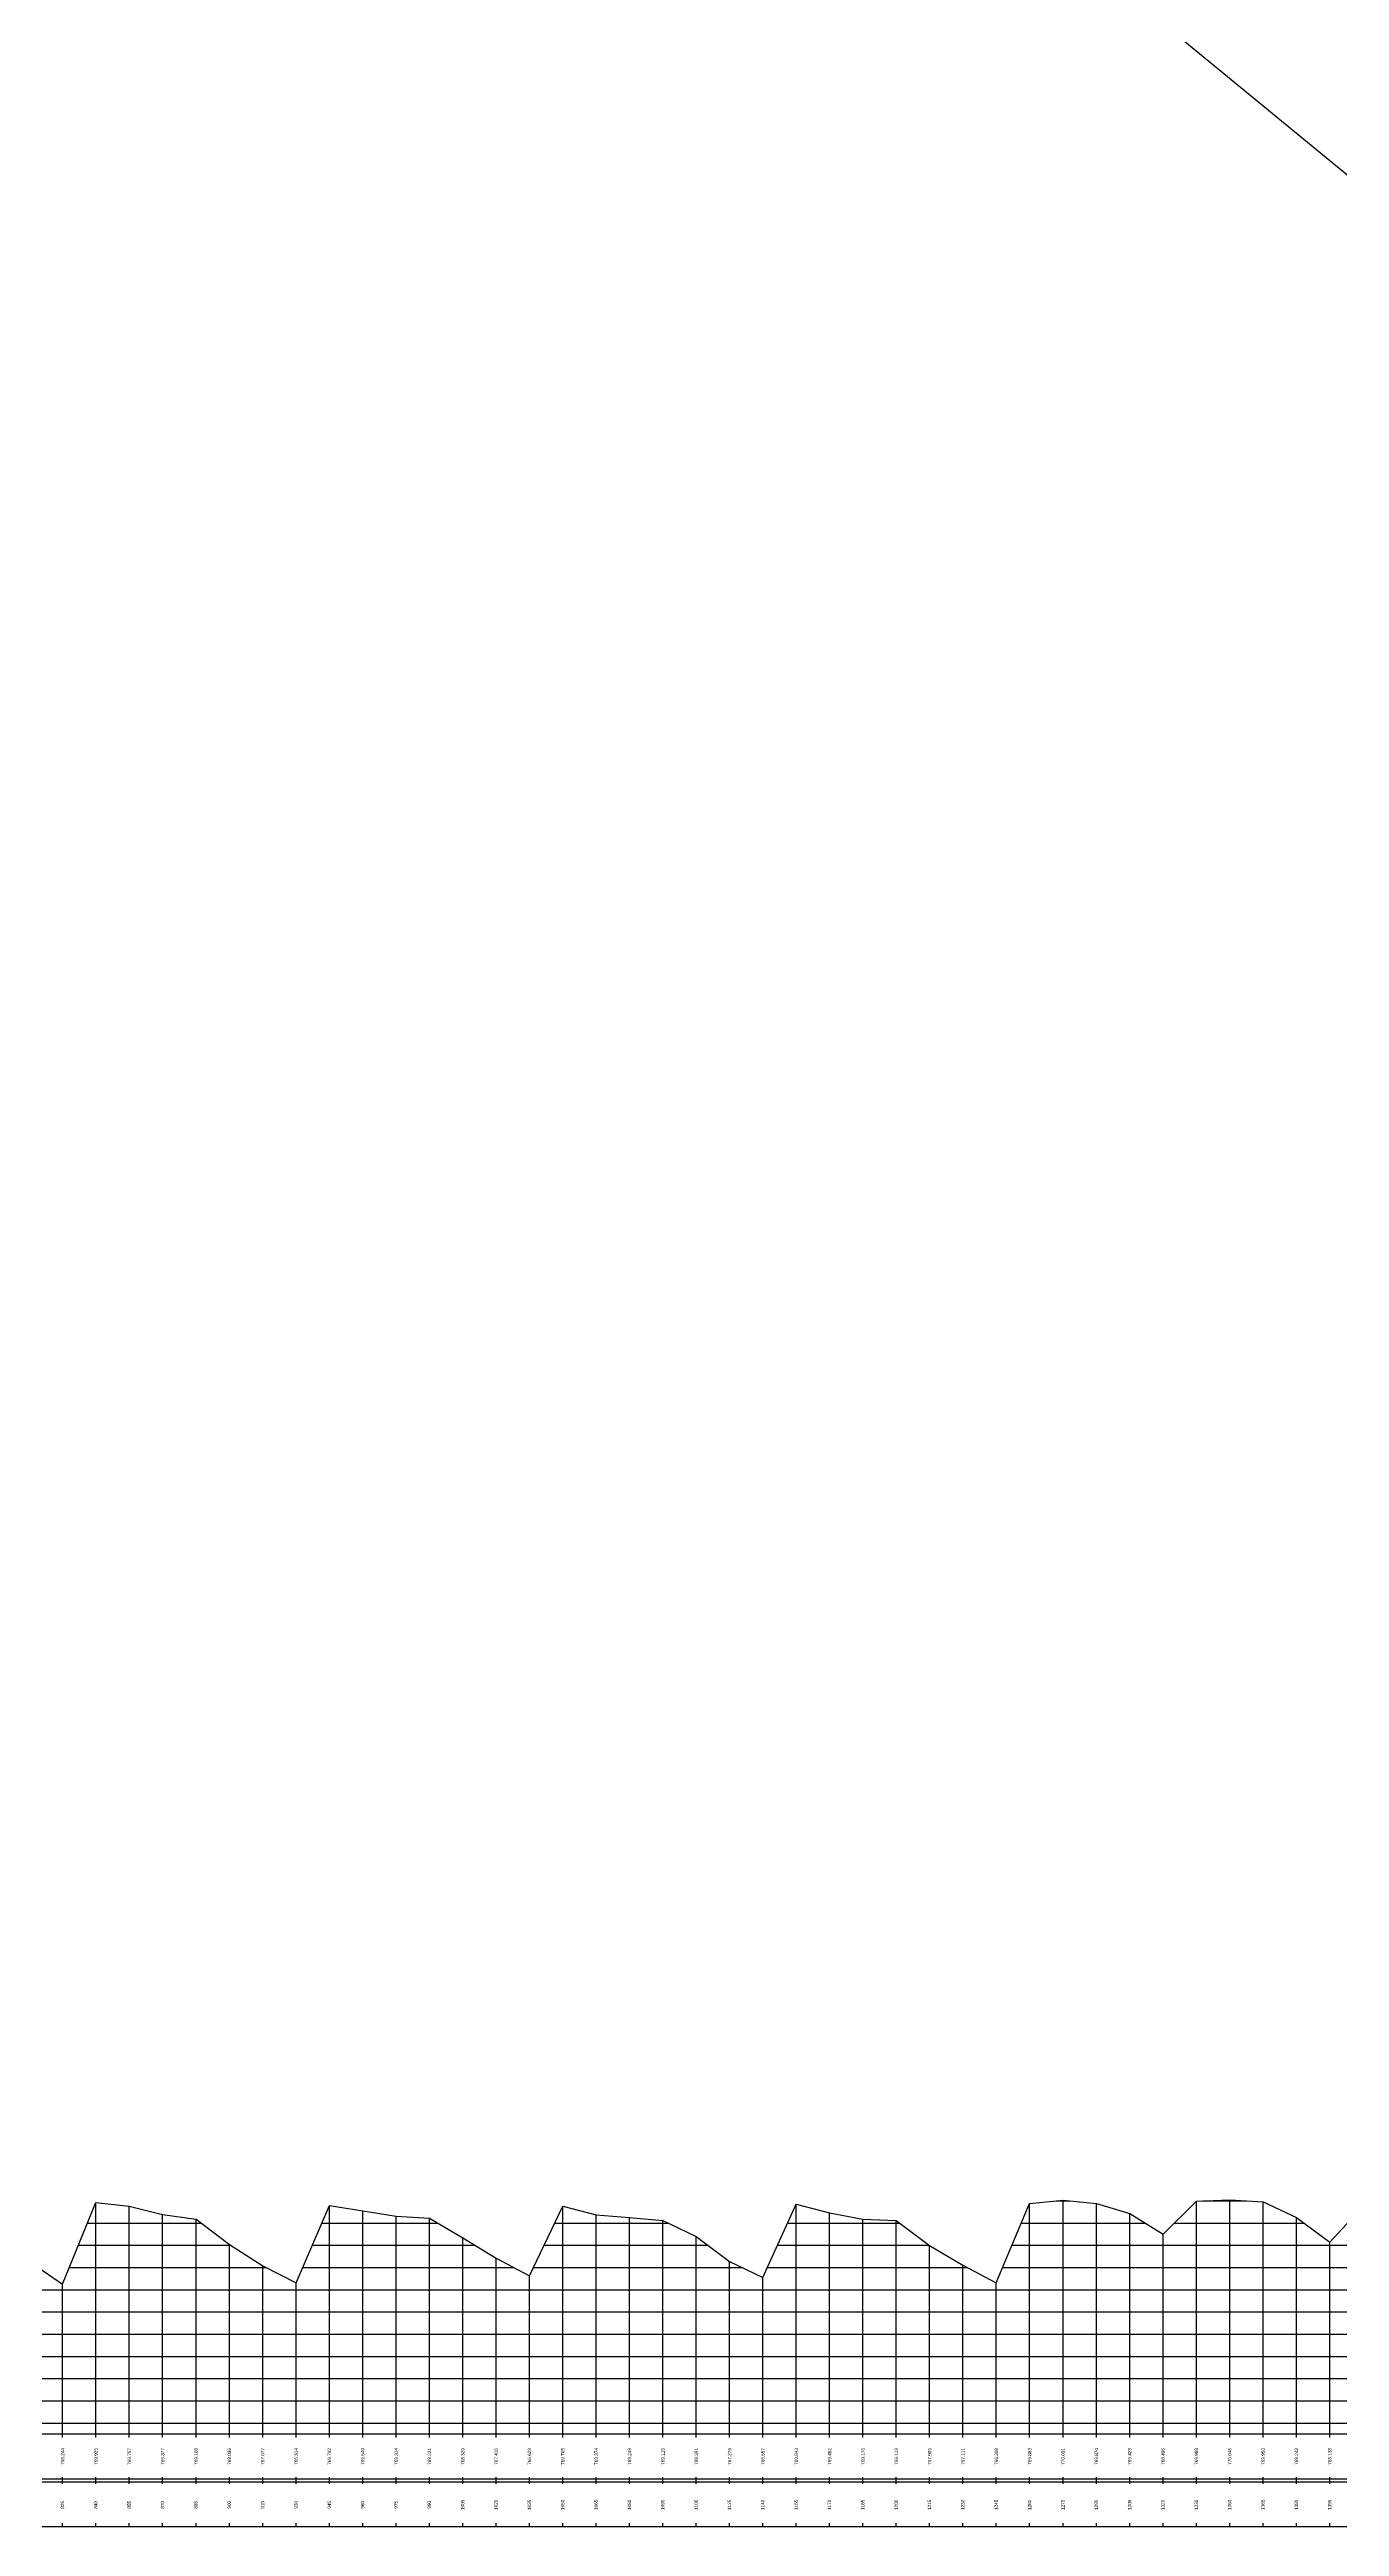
# Model space of a CAD drawing. Header units: millimetres. Extents: x 505 to 14020, y 627 to 6964.
# Drawn here: x 2294 to 2875, y 740 to 1855 of the extents above; entities that cross this region are included whole.
import ezdxf
from ezdxf.enums import TextEntityAlignment as Align

# ---------------------------------------------------------------- set-up
doc = ezdxf.new("R2010")
doc.units = ezdxf.units.MM
for name, color, linetype in [('Boundary', 6, 'Continuous'), ('GL', 3, 'Continuous'), ('TitleBox', 7, 'Continuous')]:
    doc.layers.add(name, color=color, linetype=linetype)
doc.styles.get("Standard").update_dxf_attribs({"font": 'arial.ttf'})

msp = doc.modelspace()

# ---------------------------------------------------------------- linework, layer by layer
for p, q in [((2315.247, 783.25), (2315.247, 886)), ((2315.247, 783.25), (2315.247, 884.94)), ((2315.247, 783.25), (2315.247, 884.94)), ((2315.247, 783.25), (2315.247, 884.94)), ((2315.247, 783.25), (2315.247, 884.94)), ((2315.247, 783.25), (2315.247, 884.94)), ((2315.247, 783.25), (2315.247, 884.94)), ((2315.247, 783.25), (2315.247, 884.94)), ((2315.247, 783.25), (2315.247, 884.94)), ((2315.247, 783.25), (2315.247, 884.94)), ((2315.247, 783.25), (2315.247, 884.94)), ((2315.247, 783.25), (2315.247, 884.94)), ((2315.247, 783.25), (2315.247, 884.94)), ((2330.247, 783.25), (2330.247, 884.32)), ((2330.247, 783.25), (2330.247, 884.32)), ((2330.247, 783.25), (2330.247, 884.32)), ((2330.247, 783.25), (2330.247, 884.32)), ((2330.247, 783.25), (2330.247, 884.32)), ((2330.247, 783.25), (2330.247, 884.32)), ((2330.247, 783.25), (2330.247, 884.32)), ((2330.247, 783.25), (2330.247, 884.32)), ((2330.247, 783.25), (2330.247, 884.32)), ((2330.247, 783.25), (2330.247, 884.32)), ((2330.247, 783.25), (2330.247, 884.32)), ((2330.247, 783.25), (2330.247, 884.32)), ((2330.247, 783.25), (2330.247, 884.32)), ((2345.247, 783.25), (2345.247, 880.52)), ((2345.247, 783.25), (2345.247, 880.52)), ((2345.247, 783.25), (2345.247, 880.52)), ((2345.247, 783.25), (2345.247, 880.52)), ((2345.247, 783.25), (2345.247, 880.52)), ((2345.247, 783.25), (2345.247, 880.52)), ((2345.247, 783.25), (2345.247, 880.52)), ((2345.247, 783.25), (2345.247, 880.52)), ((2345.247, 783.25), (2345.247, 880.52)), ((2345.247, 783.25), (2345.247, 880.52)), ((2345.247, 783.25), (2345.247, 880.52)), ((2345.247, 783.25), (2345.247, 880.52)), ((2345.247, 783.25), (2345.247, 880.52)), ((2420.247, 783.25), (2420.247, 884.67)), ((2420.247, 783.25), (2420.247, 884.67)), ((2420.247, 783.25), (2420.247, 884.67)), ((2420.247, 783.25), (2420.247, 884.67)), ((2420.247, 783.25), (2420.247, 884.67)), ((2420.247, 783.25), (2420.247, 884.67)), ((2420.247, 783.25), (2420.247, 884.67)), ((2420.247, 783.25), (2420.247, 884.67)), ((2420.247, 783.25), (2420.247, 884.67)), ((2420.247, 783.25), (2420.247, 884.67)), ((2420.247, 783.25), (2420.247, 884.67)), ((2420.247, 783.25), (2420.247, 884.67)), ((2420.247, 783.25), (2420.247, 884.67)), ((2435.247, 783.25), (2435.247, 882.24)), ((2435.247, 783.25), (2435.247, 882.24)), ((2435.247, 783.25), (2435.247, 882.24)), ((2435.247, 783.25), (2435.247, 882.24)), ((2435.247, 783.25), (2435.247, 882.24)), ((2435.247, 783.25), (2435.247, 882.24)), ((2435.247, 783.25), (2435.247, 882.24)), ((2435.247, 783.25), (2435.247, 882.24)), ((2435.247, 783.25), (2435.247, 882.24)), ((2435.247, 783.25), (2435.247, 882.24)), ((2435.247, 783.25), (2435.247, 882.24)), ((2435.247, 783.25), (2435.247, 882.24)), ((2435.247, 783.25), (2435.247, 882.24)), ((2525.247, 783.25), (2525.247, 884.4)), ((2525.247, 783.25), (2525.247, 884.4)), ((2525.247, 783.25), (2525.247, 884.4)), ((2525.247, 783.25), (2525.247, 884.4)), ((2525.247, 783.25), (2525.247, 884.4)), ((2525.247, 783.25), (2525.247, 884.4)), ((2525.247, 783.25), (2525.247, 884.4)), ((2525.247, 783.25), (2525.247, 884.4)), ((2525.247, 783.25), (2525.247, 884.4)), ((2525.247, 783.25), (2525.247, 884.4)), ((2525.247, 783.25), (2525.247, 884.4)), ((2525.247, 783.25), (2525.247, 884.4)), ((2525.247, 783.25), (2525.247, 884.4)), ((2540.247, 783.25), (2540.247, 880.49)), ((2540.247, 783.25), (2540.247, 880.49)), ((2540.247, 783.25), (2540.247, 880.49)), ((2540.247, 783.25), (2540.247, 880.49)), ((2540.247, 783.25), (2540.247, 880.49)), ((2540.247, 783.25), (2540.247, 880.49)), ((2540.247, 783.25), (2540.247, 880.49)), ((2540.247, 783.25), (2540.247, 880.49)), ((2540.247, 783.25), (2540.247, 880.49)), ((2540.247, 783.25), (2540.247, 880.49)), ((2540.247, 783.25), (2540.247, 880.49)), ((2540.247, 783.25), (2540.247, 880.49)), ((2540.247, 783.25), (2540.247, 880.49)), ((2630.247, 783.25), (2630.247, 885.18)), ((2630.247, 783.25), (2630.247, 884.94)), ((2630.247, 783.25), (2630.247, 884.94)), ((2630.247, 783.25), (2630.247, 884.94)), ((2630.247, 783.25), (2630.247, 884.94)), ((2630.247, 783.25), (2630.247, 884.94)), ((2630.247, 783.25), (2630.247, 884.94)), ((2630.247, 783.25), (2630.247, 884.94)), ((2630.247, 783.25), (2630.247, 884.94)), ((2630.247, 783.25), (2630.247, 884.94)), ((2630.247, 783.25), (2630.247, 884.94)), ((2630.247, 783.25), (2630.247, 884.94)), ((2630.247, 783.25), (2630.247, 884.94)), ((2645.247, 783.25), (2645.247, 881.27)), ((2645.247, 783.25), (2645.247, 881.27)), ((2645.247, 783.25), (2645.247, 881.27)), ((2645.247, 783.25), (2645.247, 881.27)), ((2645.247, 783.25), (2645.247, 881.27)), ((2645.247, 783.25), (2645.247, 881.27)), ((2645.247, 783.25), (2645.247, 881.27)), ((2645.247, 783.25), (2645.247, 881.27)), ((2645.247, 783.25), (2645.247, 881.27)), ((2645.247, 783.25), (2645.247, 881.27)), ((2645.247, 783.25), (2645.247, 881.27)), ((2645.247, 783.25), (2645.247, 881.27)), ((2645.247, 783.25), (2645.247, 881.27)), ((2735.247, 783.25), (2735.247, 885.58)), ((2735.247, 783.25), (2735.247, 884.94)), ((2735.247, 783.25), (2735.247, 884.94)), ((2735.247, 783.25), (2735.247, 884.94)), ((2735.247, 783.25), (2735.247, 884.94)), ((2735.247, 783.25), (2735.247, 884.94)), ((2735.247, 783.25), (2735.247, 884.94)), ((2735.247, 783.25), (2735.247, 884.94)), ((2735.247, 783.25), (2735.247, 884.94)), ((2735.247, 783.25), (2735.247, 884.94)), ((2735.247, 783.25), (2735.247, 884.94)), ((2735.247, 783.25), (2735.247, 884.94)), ((2735.247, 783.25), (2735.247, 884.94)), ((2747.104, 886.75), (2753.209, 886.75)), ((2750.247, 783.25), (2750.247, 887.06)), ((2750.247, 783.25), (2750.247, 887.06)), ((2750.247, 783.25), (2750.247, 887.06)), ((2750.247, 783.25), (2750.247, 887.06)), ((2750.247, 783.25), (2750.247, 887.06)), ((2750.247, 783.25), (2750.247, 887.06)), ((2750.247, 783.25), (2750.247, 887.06)), ((2750.247, 783.25), (2750.247, 887.06)), ((2750.247, 783.25), (2750.247, 887.06)), ((2750.247, 783.25), (2750.247, 887.06)), ((2750.247, 783.25), (2750.247, 887.06)), ((2750.247, 783.25), (2750.247, 887.06)), ((2750.247, 783.25), (2750.247, 887.06)), ((2765.247, 783.25), (2765.247, 885.49)), ((2765.247, 783.25), (2765.247, 885.49)), ((2765.247, 783.25), (2765.247, 885.49)), ((2765.247, 783.25), (2765.247, 885.49)), ((2765.247, 783.25), (2765.247, 885.49)), ((2765.247, 783.25), (2765.247, 885.49)), ((2765.247, 783.25), (2765.247, 885.49)), ((2765.247, 783.25), (2765.247, 885.49)), ((2765.247, 783.25), (2765.247, 885.49)), ((2765.247, 783.25), (2765.247, 885.49)), ((2765.247, 783.25), (2765.247, 885.49)), ((2765.247, 783.25), (2765.247, 885.49)), ((2765.247, 783.25), (2765.247, 885.49)), ((2780.247, 783.25), (2780.247, 880.98)), ((2780.247, 783.25), (2780.247, 880.98)), ((2780.247, 783.25), (2780.247, 880.98)), ((2780.247, 783.25), (2780.247, 880.98)), ((2780.247, 783.25), (2780.247, 880.98)), ((2780.247, 783.25), (2780.247, 880.98)), ((2780.247, 783.25), (2780.247, 880.98)), ((2780.247, 783.25), (2780.247, 880.98)), ((2780.247, 783.25), (2780.247, 880.98)), ((2780.247, 783.25), (2780.247, 880.98)), ((2780.247, 783.25), (2780.247, 880.98)), ((2780.247, 783.25), (2780.247, 880.98)), ((2780.247, 783.25), (2780.247, 880.98)), ((2810.247, 783.25), (2810.247, 886.64)), ((2810.247, 783.25), (2810.247, 886.64)), ((2810.247, 783.25), (2810.247, 886.64)), ((2810.247, 783.25), (2810.247, 886.64)), ((2810.247, 783.25), (2810.247, 886.64)), ((2810.247, 783.25), (2810.247, 886.64)), ((2810.247, 783.25), (2810.247, 886.64)), ((2810.247, 783.25), (2810.247, 886.64)), ((2810.247, 783.25), (2810.247, 886.64)), ((2810.247, 783.25), (2810.247, 886.64)), ((2810.247, 783.25), (2810.247, 886.64)), ((2810.247, 783.25), (2810.247, 886.64)), ((2810.247, 783.25), (2810.247, 886.64)), ((2813.137, 886.75), (2832.437, 886.75)), ((2825.247, 783.25), (2825.247, 887.21)), ((2825.247, 783.25), (2825.247, 887.21)), ((2825.247, 783.25), (2825.247, 887.21)), ((2825.247, 783.25), (2825.247, 887.21)), ((2825.247, 783.25), (2825.247, 887.21)), ((2825.247, 783.25), (2825.247, 887.21)), ((2825.247, 783.25), (2825.247, 887.21)), ((2825.247, 783.25), (2825.247, 887.21)), ((2825.247, 783.25), (2825.247, 887.21)), ((2825.247, 783.25), (2825.247, 887.21)), ((2825.247, 783.25), (2825.247, 887.21)), ((2825.247, 783.25), (2825.247, 887.21)), ((2825.247, 783.25), (2825.247, 887.21)), ((2840.247, 783.25), (2840.247, 886.25)), ((2840.247, 783.25), (2840.247, 886.25)), ((2840.247, 783.25), (2840.247, 886.25)), ((2840.247, 783.25), (2840.247, 886.25)), ((2840.247, 783.25), (2840.247, 886.25)), ((2840.247, 783.25), (2840.247, 886.25)), ((2840.247, 783.25), (2840.247, 886.25)), ((2840.247, 783.25), (2840.247, 886.25)), ((2840.247, 783.25), (2840.247, 886.25)), ((2840.247, 783.25), (2840.247, 886.25)), ((2840.247, 783.25), (2840.247, 886.25)), ((2840.247, 783.25), (2840.247, 886.25)), ((2840.247, 783.25), (2840.247, 886.25)), ((2311.477, 876.75), (2362.473, 876.75)), ((2360.247, 783.25), (2360.247, 878.431)), ((2360.247, 783.25), (2360.247, 878.431)), ((2360.247, 783.25), (2360.247, 878.431)), ((2360.247, 783.25), (2360.247, 878.431)), ((2360.247, 783.25), (2360.247, 878.431)), ((2360.247, 783.25), (2360.247, 878.431)), ((2360.247, 783.25), (2360.247, 878.431)), ((2360.247, 783.25), (2360.247, 878.431)), ((2360.247, 783.25), (2360.247, 878.431)), ((2360.247, 783.25), (2360.247, 878.431)), ((2360.247, 783.25), (2360.247, 878.431)), ((2360.247, 783.25), (2360.247, 878.431)), ((2360.247, 783.25), (2360.247, 878.431)), ((2416.831, 876.75), (2468.963, 876.75)), ((2450.247, 783.25), (2450.247, 879.89)), ((2450.247, 783.25), (2450.247, 879.89)), ((2450.247, 783.25), (2450.247, 879.89)), ((2450.247, 783.25), (2450.247, 879.89)), ((2450.247, 783.25), (2450.247, 879.89)), ((2450.247, 783.25), (2450.247, 879.89)), ((2450.247, 783.25), (2450.247, 879.89)), ((2450.247, 783.25), (2450.247, 879.89)), ((2450.247, 783.25), (2450.247, 879.89)), ((2450.247, 783.25), (2450.247, 879.89)), ((2450.247, 783.25), (2450.247, 879.89)), ((2450.247, 783.25), (2450.247, 879.89)), ((2450.247, 783.25), (2450.247, 879.89)), ((2465.247, 783.25), (2465.247, 878.96)), ((2465.247, 783.25), (2465.247, 878.96)), ((2465.247, 783.25), (2465.247, 878.96)), ((2465.247, 783.25), (2465.247, 878.96)), ((2465.247, 783.25), (2465.247, 878.96)), ((2465.247, 783.25), (2465.247, 878.96)), ((2465.247, 783.25), (2465.247, 878.96)), ((2465.247, 783.25), (2465.247, 878.96)), ((2465.247, 783.25), (2465.247, 878.96)), ((2465.247, 783.25), (2465.247, 878.96)), ((2465.247, 783.25), (2465.247, 878.96)), ((2465.247, 783.25), (2465.247, 878.96)), ((2465.247, 783.25), (2465.247, 878.96)), ((2480.247, 783.25), (2480.247, 870.04)), ((2480.247, 783.25), (2480.247, 870.04)), ((2480.247, 783.25), (2480.247, 870.04)), ((2480.247, 783.25), (2480.247, 870.04)), ((2480.247, 783.25), (2480.247, 870.04)), ((2480.247, 783.25), (2480.247, 870.04)), ((2480.247, 783.25), (2480.247, 870.04)), ((2480.247, 783.25), (2480.247, 870.04)), ((2480.247, 783.25), (2480.247, 870.04)), ((2480.247, 783.25), (2480.247, 870.04)), ((2480.247, 783.25), (2480.247, 870.04)), ((2480.247, 783.25), (2480.247, 870.04)), ((2480.247, 783.25), (2480.247, 870.04)), ((2521.589, 876.75), (2572.629, 876.75)), ((2555.247, 783.25), (2555.247, 879.24)), ((2555.247, 783.25), (2555.247, 879.24)), ((2555.247, 783.25), (2555.247, 879.24)), ((2555.247, 783.25), (2555.247, 879.24)), ((2555.247, 783.25), (2555.247, 879.24)), ((2555.247, 783.25), (2555.247, 879.24)), ((2555.247, 783.25), (2555.247, 879.24)), ((2555.247, 783.25), (2555.247, 879.24)), ((2555.247, 783.25), (2555.247, 879.24)), ((2555.247, 783.25), (2555.247, 879.24)), ((2555.247, 783.25), (2555.247, 879.24)), ((2555.247, 783.25), (2555.247, 879.24)), ((2555.247, 783.25), (2555.247, 879.24)), ((2570.247, 783.25), (2570.247, 877.9)), ((2570.247, 783.25), (2570.247, 877.9)), ((2570.247, 783.25), (2570.247, 877.9)), ((2570.247, 783.25), (2570.247, 877.9)), ((2570.247, 783.25), (2570.247, 877.9)), ((2570.247, 783.25), (2570.247, 877.9)), ((2570.247, 783.25), (2570.247, 877.9)), ((2570.247, 783.25), (2570.247, 877.9)), ((2570.247, 783.25), (2570.247, 877.9)), ((2570.247, 783.25), (2570.247, 877.9)), ((2570.247, 783.25), (2570.247, 877.9)), ((2570.247, 783.25), (2570.247, 877.9)), ((2570.247, 783.25), (2570.247, 877.9)), ((2585.247, 783.25), (2585.247, 870.66)), ((2585.247, 783.25), (2585.247, 870.66)), ((2585.247, 783.25), (2585.247, 870.66)), ((2585.247, 783.25), (2585.247, 870.66)), ((2585.247, 783.25), (2585.247, 870.66)), ((2585.247, 783.25), (2585.247, 870.66)), ((2585.247, 783.25), (2585.247, 870.66)), ((2585.247, 783.25), (2585.247, 870.66)), ((2585.247, 783.25), (2585.247, 870.66)), ((2585.247, 783.25), (2585.247, 870.66)), ((2585.247, 783.25), (2585.247, 870.66)), ((2585.247, 783.25), (2585.247, 870.66)), ((2585.247, 783.25), (2585.247, 870.66)), ((2626.398, 876.75), (2676.821, 876.75)), ((2660.247, 783.25), (2660.247, 878.51)), ((2660.247, 783.25), (2660.247, 878.51)), ((2660.247, 783.25), (2660.247, 878.51)), ((2660.247, 783.25), (2660.247, 878.51)), ((2660.247, 783.25), (2660.247, 878.51)), ((2660.247, 783.25), (2660.247, 878.51)), ((2660.247, 783.25), (2660.247, 878.51)), ((2660.247, 783.25), (2660.247, 878.51)), ((2660.247, 783.25), (2660.247, 878.51)), ((2660.247, 783.25), (2660.247, 878.51)), ((2660.247, 783.25), (2660.247, 878.51)), ((2660.247, 783.25), (2660.247, 878.51)), ((2660.247, 783.25), (2660.247, 878.51)), ((2675.247, 783.25), (2675.247, 877.94)), ((2675.247, 783.25), (2675.247, 877.94)), ((2675.247, 783.25), (2675.247, 877.94)), ((2675.247, 783.25), (2675.247, 877.94)), ((2675.247, 783.25), (2675.247, 877.94)), ((2675.247, 783.25), (2675.247, 877.94)), ((2675.247, 783.25), (2675.247, 877.94)), ((2675.247, 783.25), (2675.247, 877.94)), ((2675.247, 783.25), (2675.247, 877.94)), ((2675.247, 783.25), (2675.247, 877.94)), ((2675.247, 783.25), (2675.247, 877.94)), ((2675.247, 783.25), (2675.247, 877.94)), ((2675.247, 783.25), (2675.247, 877.94)), ((2731.542, 876.75), (2787.091, 876.75)), ((2795.247, 783.25), (2795.247, 871.71)), ((2795.247, 783.25), (2795.247, 871.71)), ((2795.247, 783.25), (2795.247, 871.71)), ((2795.247, 783.25), (2795.247, 871.71)), ((2795.247, 783.25), (2795.247, 871.71)), ((2795.247, 783.25), (2795.247, 871.71)), ((2795.247, 783.25), (2795.247, 871.71)), ((2795.247, 783.25), (2795.247, 871.71)), ((2795.247, 783.25), (2795.247, 871.71)), ((2795.247, 783.25), (2795.247, 871.71)), ((2795.247, 783.25), (2795.247, 871.71)), ((2795.247, 783.25), (2795.247, 871.71)), ((2795.247, 783.25), (2795.247, 871.71)), ((2800.31, 876.75), (2858.535, 876.75)), ((2855.247, 783.25), (2855.247, 879.17)), ((2855.247, 783.25), (2855.247, 879.17)), ((2855.247, 783.25), (2855.247, 879.17)), ((2855.247, 783.25), (2855.247, 879.17)), ((2855.247, 783.25), (2855.247, 879.17)), ((2855.247, 783.25), (2855.247, 879.17)), ((2855.247, 783.25), (2855.247, 879.17)), ((2855.247, 783.25), (2855.247, 879.17)), ((2855.247, 783.25), (2855.247, 879.17)), ((2855.247, 783.25), (2855.247, 879.17)), ((2855.247, 783.25), (2855.247, 879.17)), ((2855.247, 783.25), (2855.247, 879.17)), ((2855.247, 783.25), (2855.247, 879.17)), ((2307.402, 866.75), (2375.81, 866.75)), ((2375.247, 783.25), (2375.247, 867.11)), ((2375.247, 783.25), (2375.247, 867.11)), ((2375.247, 783.25), (2375.247, 867.11)), ((2375.247, 783.25), (2375.247, 867.11)), ((2375.247, 783.25), (2375.247, 867.11)), ((2375.247, 783.25), (2375.247, 867.11)), ((2375.247, 783.25), (2375.247, 867.11)), ((2375.247, 783.25), (2375.247, 867.11)), ((2375.247, 783.25), (2375.247, 867.11)), ((2375.247, 783.25), (2375.247, 867.11)), ((2375.247, 783.25), (2375.247, 867.11)), ((2375.247, 783.25), (2375.247, 867.11)), ((2375.247, 783.25), (2375.247, 867.11)), ((2412.518, 866.75), (2485.652, 866.75)), ((2495.247, 783.25), (2495.247, 860.91)), ((2495.247, 783.25), (2495.247, 860.91)), ((2495.247, 783.25), (2495.247, 860.91)), ((2495.247, 783.25), (2495.247, 860.91)), ((2495.247, 783.25), (2495.247, 860.91)), ((2495.247, 783.25), (2495.247, 860.91)), ((2495.247, 783.25), (2495.247, 860.91)), ((2495.247, 783.25), (2495.247, 860.91)), ((2495.247, 783.25), (2495.247, 860.91)), ((2495.247, 783.25), (2495.247, 860.91)), ((2495.247, 783.25), (2495.247, 860.91)), ((2495.247, 783.25), (2495.247, 860.91)), ((2495.247, 783.25), (2495.247, 860.91)), ((2516.807, 866.75), (2590.507, 866.75)), ((2600.247, 783.25), (2600.247, 859.51)), ((2600.247, 783.25), (2600.247, 859.51)), ((2600.247, 783.25), (2600.247, 859.51)), ((2600.247, 783.25), (2600.247, 859.51)), ((2600.247, 783.25), (2600.247, 859.51)), ((2600.247, 783.25), (2600.247, 859.51)), ((2600.247, 783.25), (2600.247, 859.51)), ((2600.247, 783.25), (2600.247, 859.51)), ((2600.247, 783.25), (2600.247, 859.51)), ((2600.247, 783.25), (2600.247, 859.51)), ((2600.247, 783.25), (2600.247, 859.51)), ((2600.247, 783.25), (2600.247, 859.51)), ((2600.247, 783.25), (2600.247, 859.51)), ((2621.834, 866.75), (2690.247, 866.75)), ((2690.247, 783.25), (2690.247, 866.75)), ((2690.247, 783.25), (2690.247, 866.75)), ((2690.247, 783.25), (2690.247, 866.75)), ((2690.247, 783.25), (2690.247, 866.75)), ((2690.247, 783.25), (2690.247, 866.75)), ((2690.247, 783.25), (2690.247, 866.75)), ((2690.247, 783.25), (2690.247, 866.75)), ((2690.247, 783.25), (2690.247, 866.75)), ((2690.247, 783.25), (2690.247, 866.75)), ((2690.247, 783.25), (2690.247, 866.75)), ((2690.247, 783.25), (2690.247, 866.75)), ((2690.247, 783.25), (2690.247, 866.75)), ((2690.247, 783.25), (2690.247, 866.75)), ((2727.346, 866.75), (3760.997, 866.75)), ((2870.247, 783.25), (2870.247, 868.13)), ((2870.247, 783.25), (2870.247, 868.13)), ((2870.247, 783.25), (2870.247, 868.13)), ((2870.247, 783.25), (2870.247, 868.13)), ((2870.247, 783.25), (2870.247, 868.13)), ((2870.247, 783.25), (2870.247, 868.13)), ((2870.247, 783.25), (2870.247, 868.13)), ((2870.247, 783.25), (2870.247, 868.13)), ((2870.247, 783.25), (2870.247, 868.13)), ((2870.247, 783.25), (2870.247, 868.13)), ((2870.247, 783.25), (2870.247, 868.13)), ((2870.247, 783.25), (2870.247, 868.13)), ((2870.247, 783.25), (2870.247, 868.13)), ((2300.247, 783.25), (2300.247, 849.19)), ((2300.247, 783.25), (2300.247, 849.19)), ((2300.247, 783.25), (2300.247, 849.19)), ((2300.247, 783.25), (2300.247, 849.19)), ((2300.247, 783.25), (2300.247, 849.19)), ((2300.247, 783.25), (2300.247, 849.19)), ((2300.247, 783.25), (2300.247, 849.19)), ((2300.247, 783.25), (2300.247, 849.19)), ((2300.247, 783.25), (2300.247, 849.19)), ((2300.247, 783.25), (2300.247, 849.19)), ((2300.247, 783.25), (2300.247, 849.19)), ((2300.247, 783.25), (2300.247, 849.19)), ((2300.247, 783.25), (2300.247, 849.19)), ((2303.327, 856.75), (2391.761, 856.75)), ((2390.247, 783.25), (2390.247, 857.52)), ((2390.247, 783.25), (2390.247, 857.52)), ((2390.247, 783.25), (2390.247, 857.52)), ((2390.247, 783.25), (2390.247, 857.52)), ((2390.247, 783.25), (2390.247, 857.52)), ((2390.247, 783.25), (2390.247, 857.52)), ((2390.247, 783.25), (2390.247, 857.52)), ((2390.247, 783.25), (2390.247, 857.52)), ((2390.247, 783.25), (2390.247, 857.52)), ((2390.247, 783.25), (2390.247, 857.52)), ((2390.247, 783.25), (2390.247, 857.52)), ((2390.247, 783.25), (2390.247, 857.52)), ((2390.247, 783.25), (2390.247, 857.52)), ((2405.247, 783.25), (2405.247, 849.89)), ((2405.247, 783.25), (2405.247, 849.89)), ((2405.247, 783.25), (2405.247, 849.89)), ((2405.247, 783.25), (2405.247, 849.89)), ((2405.247, 783.25), (2405.247, 849.89)), ((2405.247, 783.25), (2405.247, 849.89)), ((2405.247, 783.25), (2405.247, 849.89)), ((2405.247, 783.25), (2405.247, 849.89)), ((2405.247, 783.25), (2405.247, 849.89)), ((2405.247, 783.25), (2405.247, 849.89)), ((2405.247, 783.25), (2405.247, 849.89)), ((2405.247, 783.25), (2405.247, 849.89)), ((2405.247, 783.25), (2405.247, 849.89)), ((2408.205, 856.75), (2503.166, 856.75)), ((2510.247, 783.25), (2510.247, 853.03)), ((2510.247, 783.25), (2510.247, 853.03)), ((2510.247, 783.25), (2510.247, 853.03)), ((2510.247, 783.25), (2510.247, 853.03)), ((2510.247, 783.25), (2510.247, 853.03)), ((2510.247, 783.25), (2510.247, 853.03)), ((2510.247, 783.25), (2510.247, 853.03)), ((2510.247, 783.25), (2510.247, 853.03)), ((2510.247, 783.25), (2510.247, 853.03)), ((2510.247, 783.25), (2510.247, 853.03)), ((2510.247, 783.25), (2510.247, 853.03)), ((2510.247, 783.25), (2510.247, 853.03)), ((2510.247, 783.25), (2510.247, 853.03)), ((2512.025, 856.75), (2606.005, 856.75)), ((2615.247, 783.25), (2615.247, 852.32)), ((2615.247, 783.25), (2615.247, 852.32)), ((2615.247, 783.25), (2615.247, 852.32)), ((2615.247, 783.25), (2615.247, 852.32)), ((2615.247, 783.25), (2615.247, 852.32)), ((2615.247, 783.25), (2615.247, 852.32)), ((2615.247, 783.25), (2615.247, 852.32)), ((2615.247, 783.25), (2615.247, 852.32)), ((2615.247, 783.25), (2615.247, 852.32)), ((2615.247, 783.25), (2615.247, 852.32)), ((2615.247, 783.25), (2615.247, 852.32)), ((2615.247, 783.25), (2615.247, 852.32)), ((2615.247, 783.25), (2615.247, 852.32)), ((2617.269, 856.75), (2707.32, 856.75)), ((2705.247, 783.25), (2705.247, 857.86)), ((2705.247, 783.25), (2705.247, 857.86)), ((2705.247, 783.25), (2705.247, 857.86)), ((2705.247, 783.25), (2705.247, 857.86)), ((2705.247, 783.25), (2705.247, 857.86)), ((2705.247, 783.25), (2705.247, 857.86)), ((2705.247, 783.25), (2705.247, 857.86)), ((2705.247, 783.25), (2705.247, 857.86)), ((2705.247, 783.25), (2705.247, 857.86)), ((2705.247, 783.25), (2705.247, 857.86)), ((2705.247, 783.25), (2705.247, 857.86)), ((2705.247, 783.25), (2705.247, 857.86)), ((2705.247, 783.25), (2705.247, 857.86)), ((2720.247, 783.25), (2720.247, 849.83)), ((2720.247, 783.25), (2720.247, 849.83)), ((2720.247, 783.25), (2720.247, 849.83)), ((2720.247, 783.25), (2720.247, 849.83)), ((2720.247, 783.25), (2720.247, 849.83)), ((2720.247, 783.25), (2720.247, 849.83)), ((2720.247, 783.25), (2720.247, 849.83)), ((2720.247, 783.25), (2720.247, 849.83)), ((2720.247, 783.25), (2720.247, 849.83)), ((2720.247, 783.25), (2720.247, 849.83)), ((2720.247, 783.25), (2720.247, 849.83)), ((2720.247, 783.25), (2720.247, 849.83)), ((2720.247, 783.25), (2720.247, 849.83)), ((2723.15, 856.75), (3760.997, 856.75)), ((1470.247, 846.75), (3760.997, 846.75)), ((1470.247, 836.75), (3760.997, 836.75)), ((1470.247, 826.75), (3760.997, 826.75)), ((1470.247, 816.75), (3760.997, 816.75)), ((1470.247, 806.75), (3760.997, 806.75)), ((1470.247, 796.75), (3760.997, 796.75)), ((1470.247, 786.75), (3760.997, 786.75))]:
    msp.add_line(p, q)
at = {"layer": 'Boundary'}
msp.add_polyline3d([(2228.837, 3021.461, -3153.612), (2297.076, 2884.095, -3153.612), (2396.568, 2678.151, -3153.612), (2478.455, 2550.527, -3153.612), (2670.625, 2233.513, -3153.612), (2937.902, 1942.741, -3153.612), (3195.505, 1731.814, -3153.612), (3460.66, 1538.917, -3153.612), (3788.393, 1347.597, -3153.612), (3836.16, 1294.989, -3153.612), (3790.343, 1221.922, -3153.612), (3726.003, 1216.077, -3153.612), (3601.224, 1284.273, -3153.612), (3433.553, 1379.747, -3153.612), (3278.554, 1460.608, -3153.612), (3062.038, 1647.02, -3153.612), (2789.977, 1870.424, -3153.612), (2604.758, 2084.754, -3153.612), (2407.697, 2399.078, -3153.612), (2250.715, 2708.174, -3153.612)], dxfattribs=at)
at = {"layer": 'GL'}
msp.add_lwpolyline([(2285.247, 859.57), (2300.247, 849.19), (2315.247, 886), (2330.247, 884.32), (2345.247, 880.52), (2360.247, 878.431), (2375.247, 867.11), (2390.247, 857.52), (2405.247, 849.89), (2420.247, 884.67), (2435.247, 882.24), (2450.247, 879.89), (2465.247, 878.96), (2480.247, 870.04), (2495.247, 860.91), (2510.247, 853.03), (2525.247, 884.4), (2540.247, 880.49), (2555.247, 879.24), (2570.247, 877.9), (2585.247, 870.66), (2600.247, 859.51), (2615.247, 852.32), (2630.247, 885.18), (2645.247, 881.27), (2660.247, 878.51), (2675.247, 877.94), (2690.247, 866.6), (2705.247, 857.86), (2720.247, 849.83), (2735.247, 885.58), (2750.247, 887.06), (2765.247, 885.49), (2780.247, 880.98), (2795.247, 871.71), (2810.247, 886.64), (2825.247, 887.21), (2840.247, 886.25), (2855.247, 879.17), (2870.247, 868.13), (2885.247, 884.41)], dxfattribs=at)
at = {"layer": 'TitleBox'}
for p, q in [((2300.247, 780.25), (2300.247, 783.25)), ((2315.247, 780.25), (2315.247, 783.25)), ((2330.247, 780.25), (2330.247, 783.25)), ((2345.247, 780.25), (2345.247, 783.25)), ((2360.247, 780.25), (2360.247, 783.25)), ((2375.247, 780.25), (2375.247, 783.25)), ((2390.247, 780.25), (2390.247, 783.25)), ((2405.247, 780.25), (2405.247, 783.25)), ((2420.247, 780.25), (2420.247, 783.25)), ((2435.247, 780.25), (2435.247, 783.25)), ((2450.247, 780.25), (2450.247, 783.25)), ((2465.247, 780.25), (2465.247, 783.25)), ((2480.247, 780.25), (2480.247, 783.25)), ((2495.247, 780.25), (2495.247, 783.25)), ((2510.247, 780.25), (2510.247, 783.25)), ((2525.247, 780.25), (2525.247, 783.25)), ((2540.247, 780.25), (2540.247, 783.25)), ((2555.247, 780.25), (2555.247, 783.25)), ((2570.247, 780.25), (2570.247, 783.25)), ((2585.247, 780.25), (2585.247, 783.25)), ((2600.247, 780.25), (2600.247, 783.25)), ((2615.247, 780.25), (2615.247, 783.25)), ((2630.247, 780.25), (2630.247, 783.25)), ((2645.247, 780.25), (2645.247, 783.25)), ((2660.247, 780.25), (2660.247, 783.25)), ((2675.247, 780.25), (2675.247, 783.25)), ((2690.247, 780.25), (2690.247, 783.25)), ((2705.247, 780.25), (2705.247, 783.25)), ((2720.247, 780.25), (2720.247, 783.25)), ((2735.247, 780.25), (2735.247, 783.25)), ((2750.247, 780.25), (2750.247, 783.25)), ((2765.247, 780.25), (2765.247, 783.25)), ((2780.247, 780.25), (2780.247, 783.25)), ((2795.247, 780.25), (2795.247, 783.25)), ((2810.247, 780.25), (2810.247, 783.25)), ((2825.247, 780.25), (2825.247, 783.25)), ((2840.247, 780.25), (2840.247, 783.25)), ((2855.247, 780.25), (2855.247, 783.25)), ((2870.247, 780.25), (2870.247, 783.25)), ((2300.247, 759.5), (2300.247, 762.5)), ((2315.247, 759.5), (2315.247, 762.5)), ((2330.247, 759.5), (2330.247, 762.5)), ((2345.247, 759.5), (2345.247, 762.5)), ((2360.247, 759.5), (2360.247, 762.5)), ((2375.247, 759.5), (2375.247, 762.5)), ((2390.247, 759.5), (2390.247, 762.5)), ((2405.247, 759.5), (2405.247, 762.5)), ((2420.247, 759.5), (2420.247, 762.5)), ((2435.247, 759.5), (2435.247, 762.5)), ((2450.247, 759.5), (2450.247, 762.5)), ((2465.247, 759.5), (2465.247, 762.5)), ((2480.247, 759.5), (2480.247, 762.5)), ((2495.247, 759.5), (2495.247, 762.5)), ((2510.247, 759.5), (2510.247, 762.5)), ((2525.247, 759.5), (2525.247, 762.5)), ((2540.247, 759.5), (2540.247, 762.5)), ((2555.247, 759.5), (2555.247, 762.5)), ((2570.247, 759.5), (2570.247, 762.5)), ((2585.247, 759.5), (2585.247, 762.5)), ((2600.247, 759.5), (2600.247, 762.5)), ((2615.247, 759.5), (2615.247, 762.5)), ((2630.247, 759.5), (2630.247, 762.5)), ((2645.247, 759.5), (2645.247, 762.5)), ((2660.247, 759.5), (2660.247, 762.5)), ((2675.247, 759.5), (2675.247, 762.5)), ((2690.247, 759.5), (2690.247, 762.5)), ((2705.247, 759.5), (2705.247, 762.5)), ((2720.247, 759.5), (2720.247, 762.5)), ((2735.247, 759.5), (2735.247, 762.5)), ((2750.247, 759.5), (2750.247, 762.5)), ((2765.247, 759.5), (2765.247, 762.5)), ((2780.247, 759.5), (2780.247, 762.5)), ((2795.247, 759.5), (2795.247, 762.5)), ((2810.247, 759.5), (2810.247, 762.5)), ((2825.247, 759.5), (2825.247, 762.5)), ((2840.247, 759.5), (2840.247, 762.5)), ((2855.247, 759.5), (2855.247, 762.5)), ((2870.247, 759.5), (2870.247, 762.5)), ((2300.247, 740.25), (2300.247, 741.75)), ((2315.247, 740.25), (2315.247, 741.75)), ((2330.247, 740.25), (2330.247, 741.75)), ((2345.247, 740.25), (2345.247, 741.75)), ((2360.247, 740.25), (2360.247, 741.75)), ((2375.247, 740.25), (2375.247, 741.75)), ((2390.247, 740.25), (2390.247, 741.75)), ((2405.247, 740.25), (2405.247, 741.75)), ((2420.247, 740.25), (2420.247, 741.75)), ((2435.247, 740.25), (2435.247, 741.75)), ((2450.247, 740.25), (2450.247, 741.75)), ((2465.247, 740.25), (2465.247, 741.75)), ((2480.247, 740.25), (2480.247, 741.75)), ((2495.247, 740.25), (2495.247, 741.75)), ((2510.247, 740.25), (2510.247, 741.75)), ((2525.247, 740.25), (2525.247, 741.75)), ((2540.247, 740.25), (2540.247, 741.75)), ((2555.247, 740.25), (2555.247, 741.75)), ((2570.247, 740.25), (2570.247, 741.75)), ((2585.247, 740.25), (2585.247, 741.75)), ((2600.247, 740.25), (2600.247, 741.75)), ((2615.247, 740.25), (2615.247, 741.75)), ((2630.247, 740.25), (2630.247, 741.75)), ((2645.247, 740.25), (2645.247, 741.75)), ((2660.247, 740.25), (2660.247, 741.75)), ((2675.247, 740.25), (2675.247, 741.75)), ((2690.247, 740.25), (2690.247, 741.75)), ((2705.247, 740.25), (2705.247, 741.75)), ((2720.247, 740.25), (2720.247, 741.75)), ((2735.247, 740.25), (2735.247, 741.75)), ((2750.247, 740.25), (2750.247, 741.75)), ((2765.247, 740.25), (2765.247, 741.75)), ((2780.247, 740.25), (2780.247, 741.75)), ((2795.247, 740.25), (2795.247, 741.75)), ((2810.247, 740.25), (2810.247, 741.75)), ((2825.247, 740.25), (2825.247, 741.75)), ((2840.247, 740.25), (2840.247, 741.75)), ((2855.247, 740.25), (2855.247, 741.75)), ((2870.247, 740.25), (2870.247, 741.75))]:
    msp.add_line(p, q, dxfattribs=at)
for points in [[(1470.247, 781.75), (1470.247, 761.75), (3760.247, 761.75), (3760.247, 781.75)], [(1470.247, 760.25), (1470.247, 740.25), (3760.247, 740.25), (3760.247, 760.25)]]:
    msp.add_lwpolyline(points, close=True, dxfattribs=at)

# ---------------------------------------------------------------- texts
for s, p in [('766.244', (2300.247, 771.75)), ('769.925', (2315.247, 771.75)), ('769.757', (2330.247, 771.75)), ('769.377', (2345.247, 771.75)), ('769.168', (2360.247, 771.75)), ('768.036', (2375.247, 771.75)), ('767.077', (2390.247, 771.75)), ('766.314', (2405.247, 771.75)), ('769.792', (2420.247, 771.75)), ('769.549', (2435.247, 771.75)), ('769.314', (2450.247, 771.75)), ('769.221', (2465.247, 771.75)), ('768.329', (2480.247, 771.75)), ('767.416', (2495.247, 771.75)), ('766.628', (2510.247, 771.75)), ('769.765', (2525.247, 771.75)), ('769.374', (2540.247, 771.75)), ('769.249', (2555.247, 771.75)), ('769.115', (2570.247, 771.75)), ('768.391', (2585.247, 771.75)), ('767.276', (2600.247, 771.75)), ('766.557', (2615.247, 771.75)), ('769.843', (2630.247, 771.75)), ('769.452', (2645.247, 771.75)), ('769.176', (2660.247, 771.75)), ('769.119', (2675.247, 771.75)), ('767.985', (2690.247, 771.75)), ('767.111', (2705.247, 771.75)), ('766.308', (2720.247, 771.75)), ('769.883', (2735.247, 771.75)), ('770.031', (2750.247, 771.75)), ('769.874', (2765.247, 771.75)), ('769.423', (2780.247, 771.75)), ('768.496', (2795.247, 771.75)), ('769.989', (2810.247, 771.75)), ('770.046', (2825.247, 771.75)), ('769.950', (2840.247, 771.75)), ('769.242', (2855.247, 771.75)), ('768.138', (2870.247, 771.75)), ('825', (2300.178, 749.977)), ('840', (2315.178, 749.977)), ('855', (2330.178, 749.977)), ('870', (2345.178, 749.977)), ('885', (2360.178, 749.977)), ('900', (2375.178, 749.977)), ('915', (2390.178, 749.977)), ('930', (2405.178, 749.977)), ('945', (2420.178, 749.977)), ('960', (2435.178, 749.977)), ('975', (2450.178, 749.977)), ('990', (2465.178, 749.977)), ('1005', (2480.178, 749.977)), ('1020', (2495.178, 749.977)), ('1035', (2510.178, 749.977)), ('1050', (2525.178, 749.977)), ('1065', (2540.178, 749.977)), ('1080', (2555.178, 749.977)), ('1095', (2570.178, 749.977)), ('1100', (2585.178, 749.977)), ('1125', (2600.178, 749.977)), ('1140', (2615.178, 749.977)), ('1155', (2630.178, 749.977)), ('1170', (2645.178, 749.977)), ('1185', (2660.178, 749.977)), ('1200', (2675.178, 749.977)), ('1215', (2690.178, 749.977)), ('1230', (2705.178, 749.977)), ('1245', (2720.178, 749.977)), ('1260', (2735.178, 749.977)), ('1275', (2750.178, 749.977)), ('1290', (2765.178, 749.977)), ('1305', (2780.178, 749.977)), ('1320', (2795.178, 749.977)), ('1335', (2810.178, 749.977)), ('1350', (2825.178, 749.977)), ('1365', (2840.178, 749.977)), ('1380', (2855.178, 749.977)), ('1395', (2870.178, 749.977))]:
    msp.add_text(s, height=1.5, rotation=90, dxfattribs=at).set_placement(p, align=Align.MIDDLE_CENTER)

doc.saveas('drawing.dxf')
